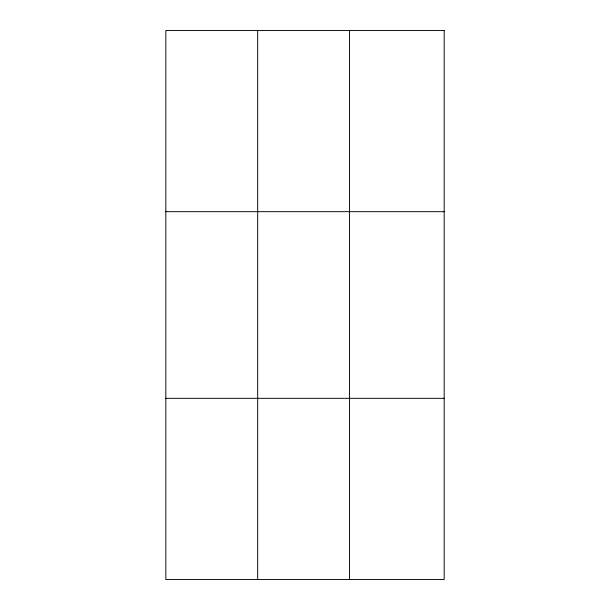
<?xml version="1.0" encoding="UTF-8"?>
<svg xmlns="http://www.w3.org/2000/svg" width="610" height="610" viewBox="0 0 610 610"><rect width="100%" height="100%" fill="white"/><g stroke="black" fill="none" stroke-linecap="round" stroke-linejoin="round"><path stroke-width="0.91" d="M257.679 30.5L257.679 579.5M349.538 30.5L349.538 579.5M165.821 211.67L444.179 211.67M165.821 398.33L444.179 398.33M444.179 30.5L444.179 579.5L165.821 579.5L165.821 30.5L444.179 30.5"/></g></svg>
